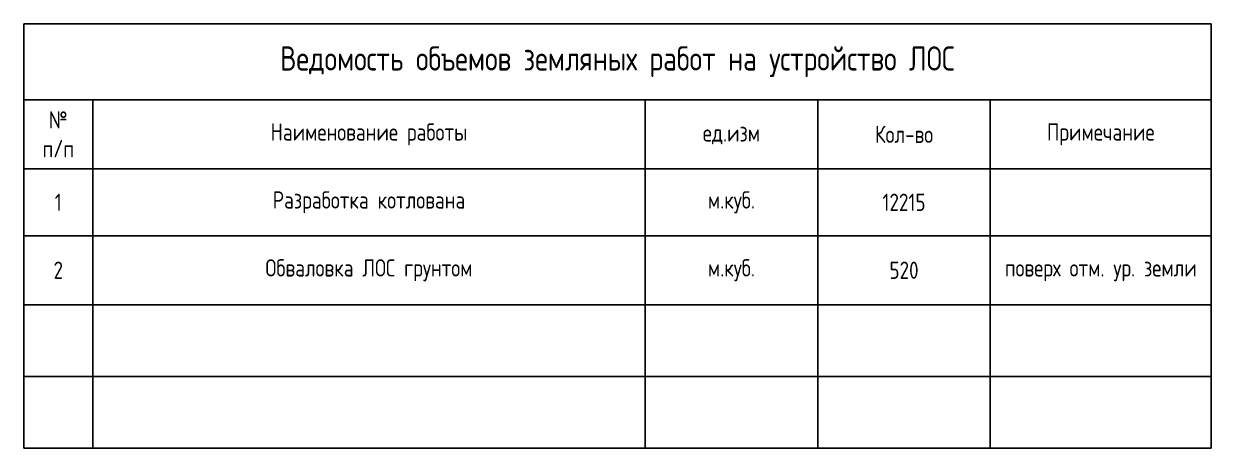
# Model space of a CAD drawing. Header units: millimetres. Extents: x 24859265 to 26550985, y 32092698 to 33532929.
# Drawn here: x 26131931 to 26149131, y 32990668 to 32996811 of the extents above; entities that cross this region are included whole.
import ezdxf

# ---------------------------------------------------------------- set-up
doc = ezdxf.new("R2010")
doc.units = ezdxf.units.MM
doc.styles.add('GOST 2.304', font='GOST_0.TTF')

# ---------------------------------------------------------------- blocks, each defined once
blk = doc.blocks.new('*T543')
at = {"color": 0, "linetype": 'ByBlock', "lineweight": -2, "transparency": 16777216}
for p, q in [((0, 0), (17200, 0)), ((0, 0), (0, -6143)), ((17200, 0), (17200, -6143)), ((0, -1100), (17200, -1100)), ((1000, -1100), (1000, -6143)), ((9000, -1100), (9000, -6143)), ((11500, -1100), (11500, -6143)), ((14000, -1100), (14000, -6143)), ((0, -2101), (17200, -2101)), ((0, -3067), (17200, -3067)), ((0, -4067), (17200, -4067)), ((0, -5105), (17200, -5105)), ((0, -6143), (17200, -6143))]:
    blk.add_line(p, q, dxfattribs=at)
at = {"color": 0, "transparency": 16777216, "attachment_point": 5, "style": 'GOST 2.304'}
for s, insert, char_height, width in [('Ведомость объемов земляных работ на устройство ЛОС', (8600, -550), 350, 16900), ('№ п/п', (500, -1600), 250, 700), ('Наименование работы', (5000, -1600), 250, 7700), ('ед.изм', (10250, -1600), 250, 2200), ('Кол-во', (12750, -1600), 250, 2200), ('Примечание', (15600, -1600), 250, 2900), ('1', (500, -2584), 250, 700), ('Разработка котлована', (5000, -2584), 250, 7700), ('м.куб.', (10250, -2584), 250, 2200), ('12215', (12750, -2584), 250, 2200), ('Обваловка ЛОС грунтом', (5000, -3567), 250, 7700), ('м.куб.', (10250, -3567), 250, 2200), ('2', (500, -3567), 250, 700), ('520', (12750, -3567), 250, 2200), ('поверх отм. ур. земли', (15600, -3567), 250, 2900)]:
    blk.add_mtext(s, dxfattribs=dict(at, insert=insert, char_height=char_height, width=width))

msp = doc.modelspace()

# ---------------------------------------------------------------- block references
msp.add_blockref('*T543', (26131930.696, 32996811.1244))

doc.saveas('drawing.dxf')
